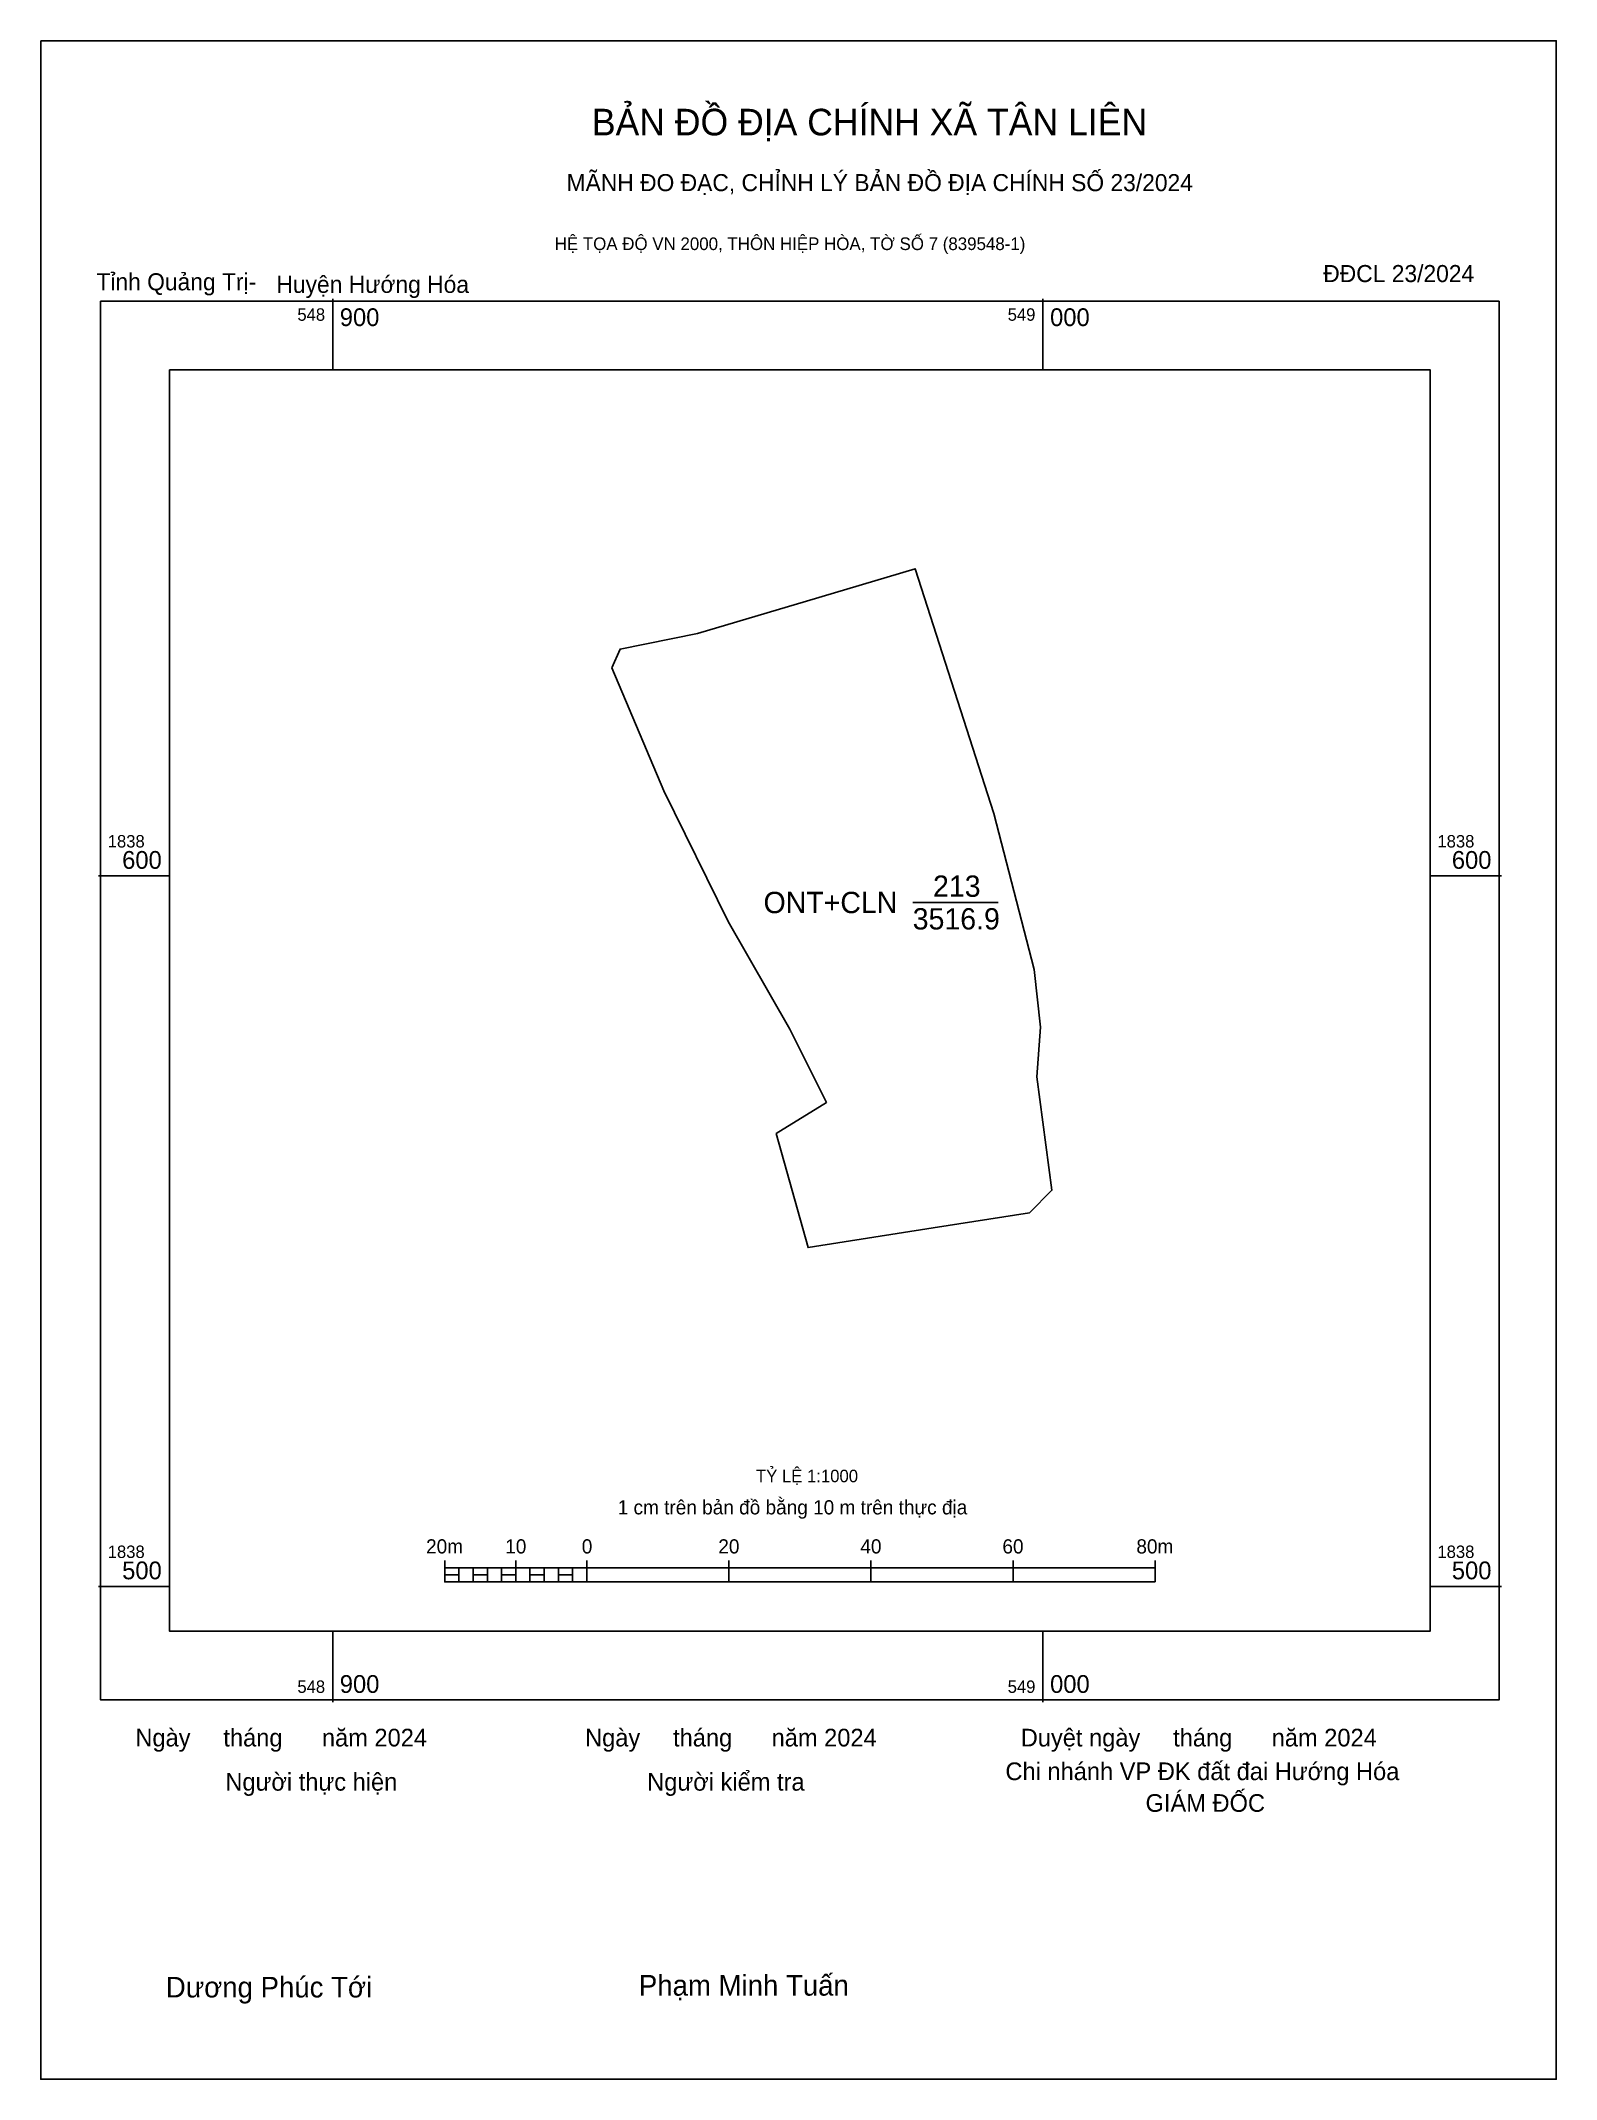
# Model space of a CAD drawing. Extents: x 548859 to 549072, y 1838431 to 1838718.
import ezdxf

# ---------------------------------------------------------------- set-up
doc = ezdxf.new("R2010")
doc.units = 0
for name, color, linetype in [('Level 10', 7, 'Continuous'), ('Level 13', 7, 'Continuous'), ('Level 15', 7, 'Continuous'), ('Level 6', 7, 'Continuous'), ('Level 62', 7, 'Continuous'), ('Level 63', 7, 'Continuous'), ('Level 9', 7, 'Continuous')]:
    doc.layers.add(name, color=color, linetype=linetype)

msp = doc.modelspace()

# ---------------------------------------------------------------- linework, layer by layer
at = {"layer": 'Level 10'}
msp.add_line((548981.66, 1838596.26), (548993.67, 1838596.26), dxfattribs=at)
msp.add_lwpolyline([(548939.3, 1838629.27), (548940.47, 1838631.93), (548951.36, 1838634.12), (548966.69, 1838638.68), (548982.02, 1838643.23), (548993.1, 1838608.78), (548998.75, 1838586.81), (548999.67, 1838578.69), (548999.15, 1838571.72), (549001.25, 1838555.76), (548998.08, 1838552.59), (548984.56, 1838550.48), (548966.92, 1838547.69), (548962.46, 1838563.73), (548969.5, 1838568.12), (548964.38, 1838578.41), (548955.7, 1838593.57), (548946.6, 1838611.97)], close=True, dxfattribs=at)
at = {"layer": 'Level 15'}
msp.add_lwpolyline([(548858.9, 1838717.55), (549072.26, 1838717.55), (549072.26, 1838430.63), (548858.9, 1838430.63)], close=True, dxfattribs=at)
at = {"layer": 'Level 62'}
msp.add_lwpolyline([(548877.02, 1838671.21), (549054.53, 1838671.21), (549054.53, 1838493.7), (548877.02, 1838493.7)], close=True, dxfattribs=at)
at = {"layer": 'Level 63'}
for p, q in [((548900, 1838681.21), (548900, 1838671.21)), ((549000, 1838681.21), (549000, 1838671.21)), ((548867.02, 1838600), (548877.02, 1838600)), ((549054.53, 1838600), (549064.53, 1838600)), ((548915.78, 1838503.63), (548915.78, 1838500.63)), ((548915.78, 1838502.63), (549015.78, 1838502.63)), ((548917.78, 1838502.63), (548917.78, 1838500.63)), ((548919.78, 1838502.63), (548919.78, 1838500.63)), ((548921.78, 1838502.63), (548921.78, 1838500.63)), ((548923.78, 1838502.63), (548923.78, 1838500.63)), ((548925.78, 1838503.63), (548925.78, 1838500.63)), ((548925.78, 1838502.63), (548925.78, 1838500.63)), ((548927.78, 1838502.63), (548927.78, 1838500.63)), ((548929.78, 1838502.63), (548929.78, 1838500.63)), ((548931.78, 1838502.63), (548931.78, 1838500.63)), ((548933.78, 1838502.63), (548933.78, 1838500.63)), ((548935.78, 1838503.63), (548935.78, 1838500.63)), ((548935.78, 1838502.63), (548935.78, 1838500.63)), ((548955.78, 1838503.63), (548955.78, 1838500.63)), ((548975.78, 1838503.63), (548975.78, 1838500.63)), ((548995.78, 1838503.63), (548995.78, 1838500.63)), ((549015.78, 1838503.63), (549015.78, 1838500.63)), ((548867.02, 1838500), (548877.02, 1838500)), ((548915.78, 1838500.63), (549015.78, 1838500.63)), ((549054.53, 1838500), (549064.53, 1838500)), ((548900, 1838493.7), (548900, 1838483.7)), ((549000, 1838493.7), (549000, 1838483.7))]:
    msp.add_line(p, q, dxfattribs=at)
for points in [[(548867.33, 1838680.89), (549064.22, 1838680.89), (549064.22, 1838484.01), (548867.33, 1838484.01)], [(548915.78, 1838501.63), (548917.78, 1838501.63), (548917.78, 1838500.63), (548915.78, 1838500.63)], [(548915.78, 1838501.63), (548917.78, 1838501.63), (548917.78, 1838500.63), (548915.78, 1838500.63)], [(548919.78, 1838501.63), (548921.78, 1838501.63), (548921.78, 1838500.63), (548919.78, 1838500.63)], [(548923.78, 1838501.63), (548925.78, 1838501.63), (548925.78, 1838500.63), (548923.78, 1838500.63)], [(548927.78, 1838501.63), (548929.78, 1838501.63), (548929.78, 1838500.63), (548927.78, 1838500.63)], [(548931.78, 1838501.63), (548933.78, 1838501.63), (548933.78, 1838500.63), (548931.78, 1838500.63)]]:
    msp.add_lwpolyline(points, close=True, dxfattribs=at)

# ---------------------------------------------------------------- texts
at = {"layer": 'Level 13'}
for s, p in [('213', (548984.52, 1838597.06)), ('ONT+CLN', (548960.66, 1838594.76)), ('3516.9', (548981.66, 1838592.46))]:
    msp.add_text(s, height=3, dxfattribs=at).set_placement(p)
at = {"layer": 'Level 6'}
msp.add_text('TỶ LỆ 1:1000', height=1.7579, dxfattribs=at).set_placement((548959.59, 1838514.66))
at = {"layer": 'Level 63'}
for s, height, p in [('BẢN ĐỒ ĐỊA CHÍNH XÃ TÂN LIÊN', 3.7437, (548936.49, 1838704.23)), ('MÃNH ĐO ĐẠC, CHỈNH LÝ BẢN ĐỒ ĐỊA CHÍNH SỐ 23/2024', 2.4022, (548932.93, 1838696.38)), ('HỆ TỌA ĐỘ VN 2000, THÔN HIỆP HÒA, TỜ SỐ 7 (839548-1)', 1.7782, (548931.26, 1838688.09)), ('548', 1.75, (548895.03, 1838678.14)), ('900', 2.5, (548901, 1838677.39)), ('549', 1.75, (548995.03, 1838678.14)), ('000', 2.5, (549001, 1838677.39)), ('1838', 1.75, (548868.33, 1838604)), ('1838', 1.75, (549055.53, 1838604)), ('600', 2.5, (548870.36, 1838601)), ('600', 2.5, (549057.56, 1838601)), ('1 cm trên bản đồ bằng 10 m trên thực địa', 2, (548940.13, 1838510.13)), ('1838', 1.75, (548868.33, 1838504)), ('20m', 2, (548913.15, 1838504.63)), ('10', 2, (548924.29, 1838504.63)), ('0', 2, (548935.07, 1838504.63)), ('20', 2, (548954.29, 1838504.63)), ('40', 2, (548974.29, 1838504.63)), ('60', 2, (548994.29, 1838504.63)), ('80m', 2, (549013.15, 1838504.63)), ('1838', 1.75, (549055.53, 1838504)), ('500', 2.5, (548870.36, 1838501)), ('500', 2.5, (549057.56, 1838501)), ('548', 1.75, (548895.03, 1838485.01)), ('900', 2.5, (548901, 1838485.01)), ('549', 1.75, (548995.03, 1838485.01)), ('000', 2.5, (549001, 1838485.01)), ('Ngày     tháng      năm 2024', 2.4883, (548872.22, 1838477.47)), ('Ngày     tháng      năm 2024', 2.4883, (548935.53, 1838477.47)), ('Duyệt ngày     tháng      năm 2024', 2.4883, (548996.87, 1838477.47)), ('Người thực hiện', 2.4883, (548884.89, 1838471.25)), ('Người kiểm tra', 2.4883, (548944.28, 1838471.25)), ('Chi nhánh VP ĐK đất đai Hướng Hóa', 2.4883, (548994.71, 1838472.73)), ('GIÁM ĐỐC', 2.488, (549014.44, 1838468.27)), ('Dương Phúc Tới', 2.9024, (548876.51, 1838442.14)), ('Phạm Minh Tuấn', 2.9024, (548943.11, 1838442.4))]:
    msp.add_text(s, height=height, dxfattribs=at).set_placement(p)
at = {"layer": 'Level 9'}
for s, p in [('ĐĐCL 23/2024', (549039.46, 1838683.58)), ('Tỉnh Quảng Trị-', (548866.74, 1838682.42)), ('Huyện Hướng Hóa', (548892.08, 1838682.06))]:
    msp.add_text(s, height=2.4022, dxfattribs=at).set_placement(p)

doc.saveas('drawing.dxf')
